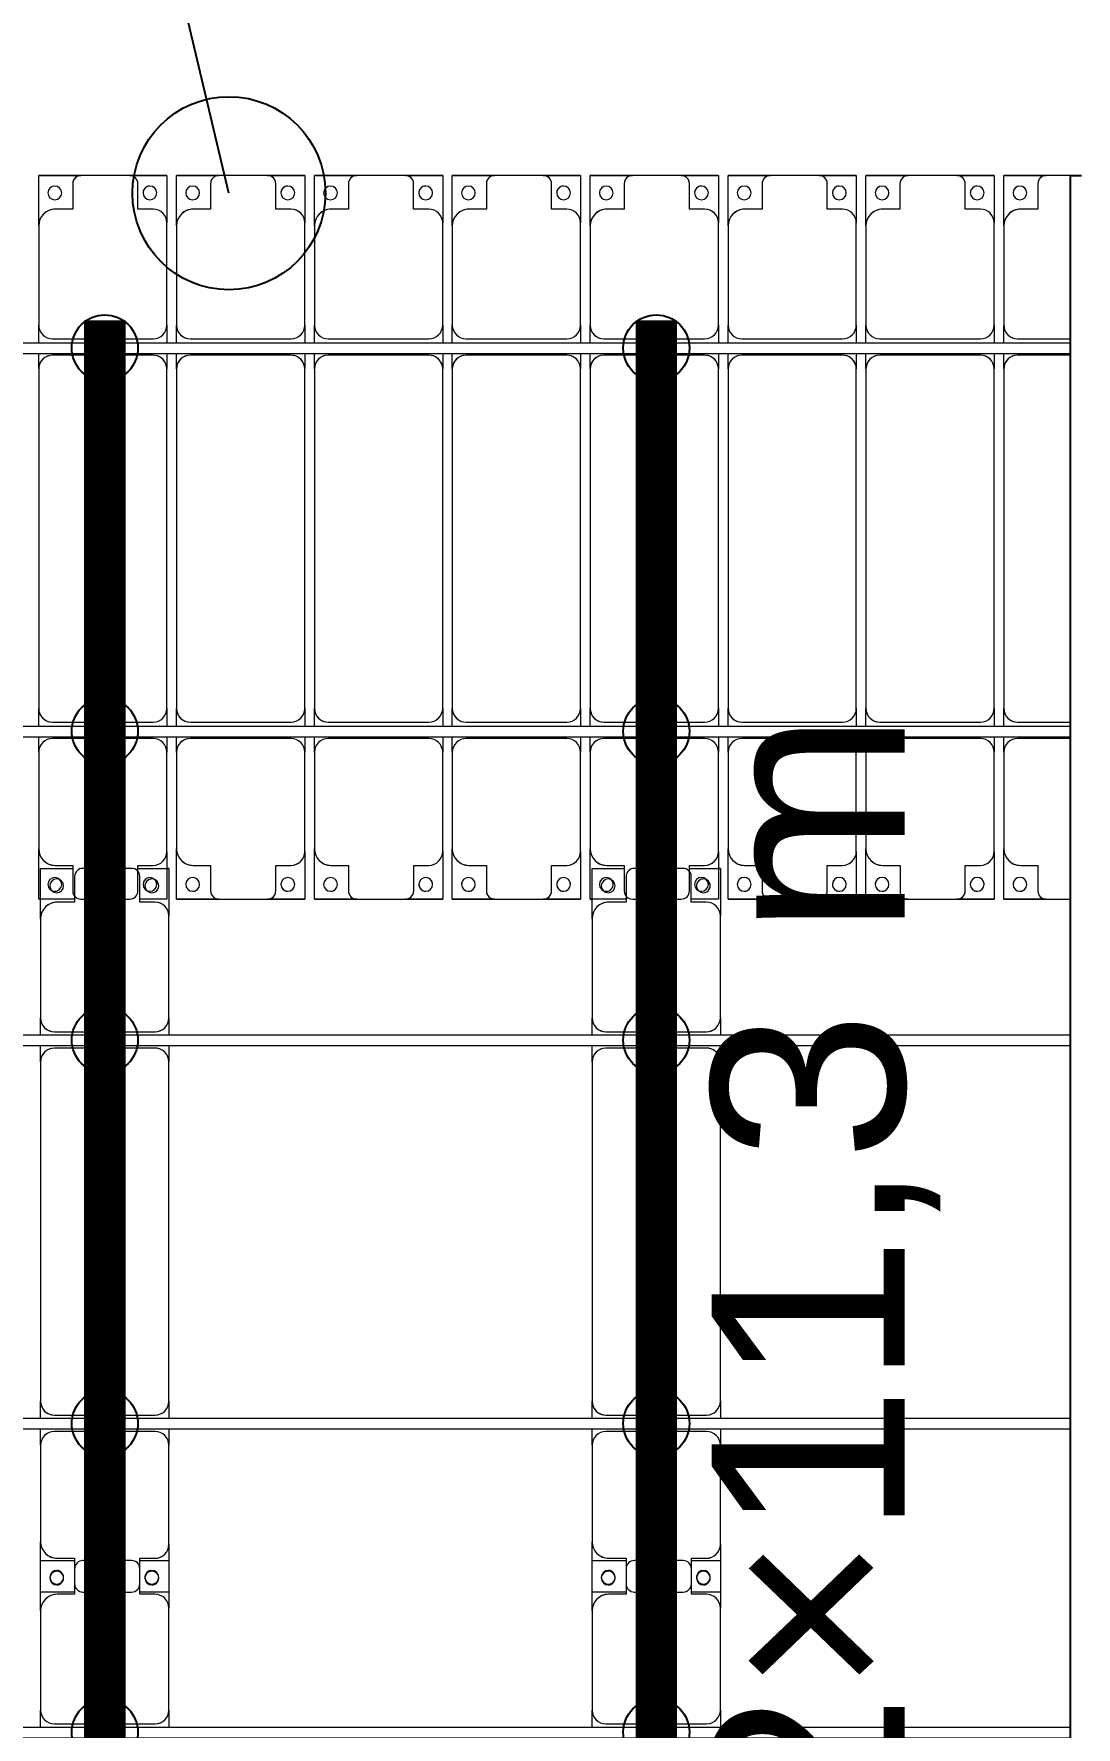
# Model space of a CAD drawing. Header units: millimetres. Extents: x -496478 to -186190, y -204059 to -87354.
# Drawn here: x -486991 to -483212, y -131034 to -124894 of the extents above; entities that cross this region are included whole.
import ezdxf

# ---------------------------------------------------------------- set-up
doc = ezdxf.new("R2010")
doc.units = ezdxf.units.MM
for name, color, linetype, lineweight in [('A-DETL-MBND', 5, 'Continuous', 9), ('A-GENM', 13, 'Continuous', 9), ('S-BEAM', 12, 'Continuous', 9)]:
    doc.layers.add(name, color=color, linetype=linetype, lineweight=lineweight)
for name, color, linetype in [('GC-BICH NEO', 6, 'Continuous'), ('GC-DAY NEO', 5, 'Continuous'), ('GC-GHI CHU', 2, 'Continuous'), ('GC-HOP 40x60 GIA CUONG', 1, 'Continuous')]:
    doc.layers.add(name, color=color, linetype=linetype)
doc.styles.add('GC_VN', font='arial.ttf')

# ---------------------------------------------------------------- blocks, each defined once
blk = doc.blocks.new('Dầm C52 - Dầm C52-24978-BỐ TRÍ KHUNG KẾT CẤU BÈ PIN 01')
at = {"layer": 'S-BEAM', "color": 1}
for p, q in [((93389.1, 20), (99349.1, 20)), ((99349.1, -20), (93389.1, -20))]:
    blk.add_line(p, q, dxfattribs=at)
blk = doc.blocks.new('Dai phao do pin - DẢI PHAO ĐỠ PIN-V117-BỐ TRÍ KHUNG KẾT CẤU BÈ PIN 01')
at = {"layer": 'A-DETL-MBND', "color": 8}
for p, q in [((65968, 241.6), (66029.7, 241.6)), ((65979.7, 191.6), (65979.7, -173.4)), ((66389.7, 241.6), (66029.7, 241.6)), ((66389.7, 241.6), (66572.2, 241.6)), ((66457.8, 241.6), (66640.3, 241.6)), ((66457.8, 118.2), (66457.8, 241.6)), ((66572.2, 241.6), (66572.2, 118.2)), ((66990.3, 241.6), (66640.3, 241.6)), ((66990.3, 241.6), (67048, 241.6)), ((67040.3, -173.4), (67040.3, 191.6)), ((67088, 241.6), (67149.7, 241.6)), ((67099.7, 191.6), (67099.7, -173.4)), ((68380.3, 241.6), (67149.7, 241.6)), ((68380.3, 241.6), (68438, 241.6)), ((68430.3, -173.4), (68430.3, 191.6)), ((68478, 241.6), (68539.7, 241.6)), ((68489.7, 191.6), (68489.7, -173.4)), ((68899.7, 241.6), (68539.7, 241.6)), ((68899.7, 241.6), (69082.2, 241.6)), ((69082.2, 241.6), (69082.2, 125.1)), ((66449.7, 118.2), (66449.7, 181.6)), ((66580.3, 181.6), (66580.3, 118.2)), ((68959.7, 118.2), (68959.7, 181.6)), ((66542.2, 118.2), (66449.7, 118.2)), ((66457.8, 88.2), (66457.8, -88.2)), ((66580.3, 118.2), (66487.8, 118.2)), ((66572.2, -88.2), (66572.2, 88.2)), ((69052.2, 118.2), (68959.7, 118.2)), ((69082.2, -88.2), (69082.2, 88.2)), ((66449.7, -173.4), (66449.7, -118.2)), ((66449.7, -118.2), (66542.2, -118.2)), ((66457.8, -223.4), (66457.8, -118.2)), ((66487.8, -118.2), (66580.3, -118.2)), ((66572.2, -118.2), (66572.2, -223.4)), ((66580.3, -118.2), (66580.3, -173.4)), ((68959.7, -173.4), (68959.7, -118.2)), ((68959.7, -118.2), (69052.2, -118.2)), ((69082.2, -111.4), (69082.2, -223.4)), ((66029.7, -223.4), (65968, -223.4)), ((66029.7, -223.4), (66399.7, -223.4)), ((66572.2, -223.4), (66399.7, -223.4)), ((66630.3, -223.4), (66457.8, -223.4)), ((66630.3, -223.4), (66990.3, -223.4)), ((67048, -223.4), (66990.3, -223.4)), ((67149.7, -223.4), (67088, -223.4)), ((67149.7, -223.4), (68380.3, -223.4)), ((68438, -223.4), (68380.3, -223.4)), ((68539.7, -223.4), (68478, -223.4)), ((68539.7, -223.4), (68909.7, -223.4)), ((69082.2, -223.4), (68909.7, -223.4)), ((69082.2, -223.4), (69082.2, -215.4))]:
    blk.add_line(p, q, dxfattribs=at)
for centre, radius, start, end in [((66029.7, 191.6), 50, 90, 180), ((66029.7, 191.6), 50, 135, 180), ((66389.7, 181.6), 60, 0, 90), ((66389.7, 181.6), 60, 0, 45), ((66508.6, 183.2), 25, 0, 180), ((66511.4, 183.2), 25, 0, 180), ((66640.3, 181.6), 60, 90, 180), ((66640.3, 181.6), 60, 135, 180), ((66990.3, 191.6), 50, 0, 90), ((66990.3, 191.6), 50, 0, 45), ((67149.7, 191.6), 50, 90, 180), ((67149.7, 191.6), 50, 108.16259, 180), ((68380.3, 191.6), 50, 0, 90), ((68380.3, 191.6), 50, 15, 90), ((68539.7, 191.6), 50, 90, 180), ((68539.7, 191.6), 50, 135, 180), ((68899.7, 181.6), 60, 0, 90), ((68899.7, 181.6), 60, 0, 44.61643), ((69018.6, 183.2), 25, 0, 180), ((66508.6, 183.2), 25, 180, 0), ((66511.4, 183.2), 25, 180, 0), ((66511.4, 183.2), 25, 180, 195), ((69018.6, 183.2), 25, 180, 360), ((66487.8, 88.2), 30, 90, 180), ((66542.2, 88.2), 30, 360, 90), ((69052.2, 88.2), 30, 0, 90), ((66487.8, -88.2), 30, 180, 270), ((66542.2, -88.2), 30, 270, 360), ((69052.2, -88.2), 30, 270, 0), ((69052.2, -88.2), 30, 285, 315), ((66029.7, -173.4), 50, 180, 270), ((66029.7, -173.4), 50, 180, 225), ((66399.7, -173.4), 50, 270, 0), ((66399.7, -173.4), 50, 315, 0), ((66508.6, -161.8), 25, 0, 180), ((66508.6, -161.8), 25, 180, 0), ((66511.4, -161.8), 25, 0, 180), ((66511.4, -161.8), 25, 120, 180), ((66511.4, -161.8), 25, 180, 360), ((66511.4, -161.8), 25, 75, 105), ((66508.6, -161.8), 25, 75, 90), ((66508.6, -161.8), 25, 30, 45), ((66508.6, -161.8), 25, 0, 15), ((66630.3, -173.4), 50, 180, 270), ((66630.3, -173.4), 50, 180, 225), ((66990.3, -173.4), 50, 270, 0), ((66990.3, -173.4), 50, 315, 360), ((67149.7, -173.4), 50, 180, 270), ((67149.7, -173.4), 50, 180, 270), ((68380.3, -173.4), 50, 270, 0), ((68380.3, -173.4), 50, 285, 0), ((68539.7, -173.4), 50, 180, 270), ((68539.7, -173.4), 50, 180, 225), ((68909.7, -173.4), 50, 270, 360), ((68909.7, -173.4), 50, 315, 360), ((69018.6, -161.8), 25, 0, 180), ((69018.6, -161.8), 25, 180, 0), ((69018.6, -161.8), 25, 60, 90), ((69018.6, -161.8), 25, 30, 45), ((69018.6, -161.8), 25, 0, 15)]:
    blk.add_arc(centre, radius, start, end, dxfattribs=at)
blk = doc.blocks.new('Dai phao do pin - DẢI PHAO ĐỠ PIN-V118-BỐ TRÍ KHUNG KẾT CẤU BÈ PIN 01')
at = {"layer": 'A-DETL-MBND', "color": 8}
for p, q in [((65968, 241.6), (66029.7, 241.6)), ((65979.7, 191.6), (65979.7, -173.4)), ((66389.7, 241.6), (66029.7, 241.6)), ((66389.7, 241.6), (66572.2, 241.6)), ((66457.8, 241.6), (66640.3, 241.6)), ((66457.8, 118.2), (66457.8, 241.6)), ((66572.2, 241.6), (66572.2, 118.2)), ((66990.3, 241.6), (66640.3, 241.6)), ((66990.3, 241.6), (67048, 241.6)), ((67040.3, -173.4), (67040.3, 191.6)), ((67088, 241.6), (67149.7, 241.6)), ((67099.7, 191.6), (67099.7, -173.4)), ((68380.3, 241.6), (67149.7, 241.6)), ((68380.3, 241.6), (68438, 241.6)), ((68430.3, -173.4), (68430.3, 191.6)), ((68478, 241.6), (68539.7, 241.6)), ((68489.7, 191.6), (68489.7, -173.4)), ((68899.7, 241.6), (68539.7, 241.6)), ((68899.7, 241.6), (69082.2, 241.6)), ((69082.2, 241.6), (69082.2, 125.1)), ((66449.7, 118.2), (66449.7, 181.6)), ((66580.3, 181.6), (66580.3, 118.2)), ((68959.7, 118.2), (68959.7, 181.6)), ((66542.2, 118.2), (66449.7, 118.2)), ((66457.8, 88.2), (66457.8, -88.2)), ((66580.3, 118.2), (66487.8, 118.2)), ((66572.2, -88.2), (66572.2, 88.2)), ((69052.2, 118.2), (68959.7, 118.2)), ((69082.2, -88.2), (69082.2, 88.2)), ((66449.7, -173.4), (66449.7, -118.2)), ((66449.7, -118.2), (66542.2, -118.2)), ((66457.8, -223.4), (66457.8, -118.2)), ((66487.8, -118.2), (66580.3, -118.2)), ((66572.2, -118.2), (66572.2, -223.4)), ((66580.3, -118.2), (66580.3, -173.4)), ((68959.7, -173.4), (68959.7, -118.2)), ((68959.7, -118.2), (69052.2, -118.2)), ((69082.2, -111.4), (69082.2, -223.4)), ((66029.7, -223.4), (65968, -223.4)), ((66029.7, -223.4), (66399.7, -223.4)), ((66572.2, -223.4), (66399.7, -223.4)), ((66630.3, -223.4), (66457.8, -223.4)), ((66630.3, -223.4), (66990.3, -223.4)), ((67048, -223.4), (66990.3, -223.4)), ((67149.7, -223.4), (67088, -223.4)), ((67149.7, -223.4), (68380.3, -223.4)), ((68438, -223.4), (68380.3, -223.4)), ((68539.7, -223.4), (68478, -223.4)), ((68539.7, -223.4), (68909.7, -223.4)), ((69082.2, -223.4), (68909.7, -223.4)), ((69082.2, -223.4), (69082.2, -215.4))]:
    blk.add_line(p, q, dxfattribs=at)
for centre, radius, start, end in [((66029.7, 191.6), 50, 90, 180), ((66029.7, 191.6), 50, 135, 180), ((66389.7, 181.6), 60, 0, 90), ((66389.7, 181.6), 60, 0, 45), ((66508.6, 183.2), 25, 0, 180), ((66511.4, 183.2), 25, 0, 180), ((66640.3, 181.6), 60, 90, 180), ((66640.3, 181.6), 60, 135, 180), ((66990.3, 191.6), 50, 0, 90), ((66990.3, 191.6), 50, 0, 45), ((67149.7, 191.6), 50, 90, 180), ((67149.7, 191.6), 50, 105, 180), ((68380.3, 191.6), 50, 0, 90), ((68380.3, 191.6), 50, 15, 90), ((68539.7, 191.6), 50, 90, 180), ((68539.7, 191.6), 50, 135, 180), ((68899.7, 181.6), 60, 0, 90), ((68899.7, 181.6), 60, 0, 44.57478), ((69018.6, 183.2), 25, 0, 180), ((66508.6, 183.2), 25, 180, 0), ((66511.4, 183.2), 25, 180, 0), ((66511.4, 183.2), 25, 180, 195), ((69018.6, 183.2), 25, 180, 360), ((66487.8, 88.2), 30, 90, 180), ((66542.2, 88.2), 30, 360, 90), ((69052.2, 88.2), 30, 0, 90), ((66487.8, -88.2), 30, 180, 270), ((66542.2, -88.2), 30, 270, 360), ((69052.2, -88.2), 30, 270, 0), ((69052.2, -88.2), 30, 285, 315), ((66029.7, -173.4), 50, 180, 270), ((66029.7, -173.4), 50, 180, 225), ((66399.7, -173.4), 50, 270, 0), ((66399.7, -173.4), 50, 315, 0), ((66508.6, -161.8), 25, 0, 180), ((66508.6, -161.8), 25, 180, 0), ((66511.4, -161.8), 25, 0, 180), ((66511.4, -161.8), 25, 120, 180), ((66511.4, -161.8), 25, 180, 360), ((66511.4, -161.8), 25, 75, 105), ((66508.6, -161.8), 25, 75, 90), ((66508.6, -161.8), 25, 30, 45), ((66508.6, -161.8), 25, 0, 15), ((66630.3, -173.4), 50, 180, 270), ((66630.3, -173.4), 50, 180, 225), ((66990.3, -173.4), 50, 270, 0), ((66990.3, -173.4), 50, 315, 360), ((67149.7, -173.4), 50, 180, 270), ((67149.7, -173.4), 50, 180, 270), ((68380.3, -173.4), 50, 270, 0), ((68380.3, -173.4), 50, 285, 0), ((68539.7, -173.4), 50, 180, 270), ((68539.7, -173.4), 50, 180, 225), ((68909.7, -173.4), 50, 270, 360), ((68909.7, -173.4), 50, 315, 360), ((69018.6, -161.8), 25, 0, 180), ((69018.6, -161.8), 25, 180, 0), ((69018.6, -161.8), 25, 60, 90), ((69018.6, -161.8), 25, 30, 45), ((69018.6, -161.8), 25, 0, 15)]:
    blk.add_arc(centre, radius, start, end, dxfattribs=at)
blk = doc.blocks.new('Dải phao đi lại kèm đỡ invester - DẢI PHAO ĐI LẠI-24499-BỐ TRÍ KHUNG KẾT CẤU BÈ PIN 01')
at = {"layer": 'A-DETL-MBND', "color": 8}
for p, q in [((1758.4, 1312.2), (1911.8, 1312.2)), ((1758.4, 1129.7), (1758.4, 1312.2)), ((1911.8, 1312.2), (1758.4, 1312.2)), ((2088.2, 1312.2), (1911.8, 1312.2)), ((2088.2, 1312.2), (2223.4, 1312.2)), ((2223.4, 1312.2), (2088.2, 1312.2)), ((2223.4, 1312.2), (2223.4, 1139.7)), ((2258.4, 1312.2), (2411.8, 1312.2)), ((2258.4, 1129.7), (2258.4, 1312.2)), ((2411.8, 1312.2), (2258.4, 1312.2)), ((2588.2, 1312.2), (2411.8, 1312.2)), ((2588.2, 1312.2), (2723.4, 1312.2)), ((2723.4, 1312.2), (2588.2, 1312.2)), ((2723.4, 1312.2), (2723.4, 1139.7)), ((2758.4, 1312.2), (2911.8, 1312.2)), ((2758.4, 1129.7), (2758.4, 1312.2)), ((2911.8, 1312.2), (2758.4, 1312.2)), ((3088.2, 1312.2), (2911.8, 1312.2)), ((3088.2, 1312.2), (3223.4, 1312.2)), ((3223.4, 1312.2), (3088.2, 1312.2)), ((3223.4, 1312.2), (3223.4, 1139.7)), ((3258.4, 1312.2), (3411.8, 1312.2)), ((3258.4, 1129.7), (3258.4, 1312.2)), ((3411.8, 1312.2), (3258.4, 1312.2)), ((3588.2, 1312.2), (3411.8, 1312.2)), ((3588.2, 1312.2), (3723.4, 1312.2)), ((3723.4, 1312.2), (3588.2, 1312.2)), ((3723.4, 1312.2), (3723.4, 1139.7)), ((3758.4, 1312.2), (3911.8, 1312.2)), ((3758.4, 1129.7), (3758.4, 1312.2)), ((3911.8, 1312.2), (3758.4, 1312.2)), ((4088.2, 1312.2), (3911.8, 1312.2)), ((4088.2, 1312.2), (4223.4, 1312.2)), ((4223.4, 1312.2), (4088.2, 1312.2)), ((4223.4, 1312.2), (4223.4, 1139.7)), ((4258.4, 1312.2), (4411.8, 1312.2)), ((4258.4, 1129.7), (4258.4, 1312.2)), ((4411.8, 1312.2), (4258.4, 1312.2)), ((4588.2, 1312.2), (4411.8, 1312.2)), ((4588.2, 1312.2), (4723.4, 1312.2)), ((4723.4, 1312.2), (4588.2, 1312.2)), ((4723.4, 1312.2), (4723.4, 1139.7)), ((4758.4, 1312.2), (4911.8, 1312.2)), ((4758.4, 1129.7), (4758.4, 1312.2)), ((4911.8, 1312.2), (4758.4, 1312.2)), ((5088.2, 1312.2), (4911.8, 1312.2)), ((5088.2, 1312.2), (5223.4, 1312.2)), ((5223.4, 1312.2), (5088.2, 1312.2)), ((5223.4, 1312.2), (5223.4, 1139.7)), ((5258.4, 1312.2), (5411.8, 1312.2)), ((5258.4, 1129.7), (5258.4, 1312.2)), ((5411.8, 1312.2), (5258.4, 1312.2)), ((5500, 1312.2), (5411.8, 1312.2)), ((1881.8, 1282.2), (1881.8, 1189.7)), ((2118.2, 1189.7), (2118.2, 1282.2)), ((2381.8, 1282.2), (2381.8, 1189.7)), ((2618.2, 1189.7), (2618.2, 1282.2)), ((2881.8, 1282.2), (2881.8, 1189.7)), ((3118.2, 1189.7), (3118.2, 1282.2)), ((3381.8, 1282.2), (3381.8, 1189.7)), ((3618.2, 1189.7), (3618.2, 1282.2)), ((3881.8, 1282.2), (3881.8, 1189.7)), ((4118.2, 1189.7), (4118.2, 1282.2)), ((4381.8, 1282.2), (4381.8, 1189.7)), ((4618.2, 1189.7), (4618.2, 1282.2)), ((4881.8, 1282.2), (4881.8, 1189.7)), ((5118.2, 1189.7), (5118.2, 1282.2)), ((5381.8, 1282.2), (5381.8, 1189.7)), ((1881.8, 1189.7), (1818.4, 1189.7)), ((2173.4, 1189.7), (2118.2, 1189.7)), ((2381.8, 1189.7), (2318.4, 1189.7)), ((2673.4, 1189.7), (2618.2, 1189.7)), ((2881.8, 1189.7), (2818.4, 1189.7)), ((3173.4, 1189.7), (3118.2, 1189.7)), ((3381.8, 1189.7), (3318.4, 1189.7)), ((3673.4, 1189.7), (3618.2, 1189.7)), ((3881.8, 1189.7), (3818.4, 1189.7)), ((4173.4, 1189.7), (4118.2, 1189.7)), ((4381.8, 1189.7), (4318.4, 1189.7)), ((4673.4, 1189.7), (4618.2, 1189.7)), ((4881.8, 1189.7), (4818.4, 1189.7)), ((5173.4, 1189.7), (5118.2, 1189.7)), ((5381.8, 1189.7), (5318.4, 1189.7)), ((1758.4, 1129.7), (1758.4, 769.7)), ((2223.4, 769.7), (2223.4, 1139.7)), ((2258.4, 1129.7), (2258.4, 769.7)), ((2723.4, 769.7), (2723.4, 1139.7)), ((2758.4, 1129.7), (2758.4, 769.7)), ((3223.4, 769.7), (3223.4, 1139.7)), ((3258.4, 1129.7), (3258.4, 769.7)), ((3723.4, 769.7), (3723.4, 1139.7)), ((3758.4, 1129.7), (3758.4, 769.7)), ((4223.4, 769.7), (4223.4, 1139.7)), ((4258.4, 1129.7), (4258.4, 769.7)), ((4723.4, 769.7), (4723.4, 1139.7)), ((4758.4, 1129.7), (4758.4, 769.7)), ((5223.4, 769.7), (5223.4, 1139.7)), ((5258.4, 1129.7), (5258.4, 769.7)), ((1758.4, 705.3), (1758.4, 769.7)), ((2223.4, 769.7), (2223.4, 705.3)), ((2258.4, 705.3), (2258.4, 769.7)), ((2723.4, 769.7), (2723.4, 705.3)), ((2758.4, 705.3), (2758.4, 769.7)), ((3223.4, 769.7), (3223.4, 705.3)), ((3258.4, 705.3), (3258.4, 769.7)), ((3723.4, 769.7), (3723.4, 705.3)), ((3758.4, 705.3), (3758.4, 769.7)), ((4223.4, 769.7), (4223.4, 705.3)), ((4258.4, 705.3), (4258.4, 769.7)), ((4723.4, 769.7), (4723.4, 705.3)), ((4758.4, 705.3), (4758.4, 769.7)), ((5223.4, 769.7), (5223.4, 705.3)), ((5258.4, 705.3), (5258.4, 769.7)), ((1808.4, 719.7), (2173.4, 719.7)), ((2308.4, 719.7), (2673.4, 719.7)), ((2808.4, 719.7), (3173.4, 719.7)), ((3308.4, 719.7), (3673.4, 719.7)), ((3808.4, 719.7), (4173.4, 719.7)), ((4308.4, 719.7), (4673.4, 719.7)), ((4808.4, 719.7), (5173.4, 719.7)), ((5308.4, 719.7), (5500, 719.7)), ((1758.4, 610.3), (1758.4, 665.3)), ((2173.4, 660.3), (1808.4, 660.3)), ((2223.4, 665.3), (2223.4, 610.3)), ((2258.4, 610.3), (2258.4, 665.3)), ((2673.4, 660.3), (2308.4, 660.3)), ((2723.4, 665.3), (2723.4, 610.3)), ((2758.4, 610.3), (2758.4, 665.3)), ((3173.4, 660.3), (2808.4, 660.3)), ((3223.4, 665.3), (3223.4, 610.3)), ((3258.4, 610.3), (3258.4, 665.3)), ((3673.4, 660.3), (3308.4, 660.3)), ((3723.4, 665.3), (3723.4, 610.3)), ((3758.4, 610.3), (3758.4, 665.3)), ((4173.4, 660.3), (3808.4, 660.3)), ((4223.4, 665.3), (4223.4, 610.3)), ((4258.4, 610.3), (4258.4, 665.3)), ((4673.4, 660.3), (4308.4, 660.3)), ((4723.4, 665.3), (4723.4, 610.3)), ((4758.4, 610.3), (4758.4, 665.3)), ((5173.4, 660.3), (4808.4, 660.3)), ((5223.4, 665.3), (5223.4, 610.3)), ((5258.4, 610.3), (5258.4, 665.3)), ((5500, 660.3), (5308.4, 660.3)), ((1758.4, 610.3), (1758.4, -620.3)), ((2223.4, -620.3), (2223.4, 610.3)), ((2258.4, 610.3), (2258.4, -620.3)), ((2723.4, -620.3), (2723.4, 610.3)), ((2758.4, 610.3), (2758.4, -620.3)), ((3223.4, -620.3), (3223.4, 610.3)), ((3258.4, 610.3), (3258.4, -620.3)), ((3723.4, -620.3), (3723.4, 610.3)), ((3758.4, 610.3), (3758.4, -620.3)), ((4223.4, -620.3), (4223.4, 610.3)), ((4258.4, 610.3), (4258.4, -620.3)), ((4723.4, -620.3), (4723.4, 610.3)), ((4758.4, 610.3), (4758.4, -620.3)), ((5223.4, -620.3), (5223.4, 610.3)), ((5258.4, 610.3), (5258.4, -620.3)), ((1758.4, -684.7), (1758.4, -620.3)), ((1808.4, -670.3), (2173.4, -670.3)), ((2223.4, -620.3), (2223.4, -684.7)), ((2258.4, -684.7), (2258.4, -620.3)), ((2308.4, -670.3), (2673.4, -670.3)), ((2723.4, -620.3), (2723.4, -684.7)), ((2758.4, -684.7), (2758.4, -620.3)), ((2808.4, -670.3), (3173.4, -670.3)), ((3223.4, -620.3), (3223.4, -684.7)), ((3258.4, -684.7), (3258.4, -620.3)), ((3308.4, -670.3), (3673.4, -670.3)), ((3723.4, -620.3), (3723.4, -684.7)), ((3758.4, -684.7), (3758.4, -620.3)), ((3808.4, -670.3), (4173.4, -670.3)), ((4223.4, -620.3), (4223.4, -684.7)), ((4258.4, -684.7), (4258.4, -620.3)), ((4308.4, -670.3), (4673.4, -670.3)), ((4723.4, -620.3), (4723.4, -684.7)), ((4758.4, -684.7), (4758.4, -620.3)), ((4808.4, -670.3), (5173.4, -670.3)), ((5223.4, -620.3), (5223.4, -684.7)), ((5258.4, -684.7), (5258.4, -620.3)), ((5308.4, -670.3), (5500, -670.3)), ((1758.4, -779.7), (1758.4, -724.7)), ((2173.4, -729.7), (1808.4, -729.7)), ((2223.4, -724.7), (2223.4, -779.7)), ((2258.4, -779.7), (2258.4, -724.7)), ((2673.4, -729.7), (2308.4, -729.7)), ((2723.4, -724.7), (2723.4, -779.7)), ((2758.4, -779.7), (2758.4, -724.7)), ((3173.4, -729.7), (2808.4, -729.7)), ((3223.4, -724.7), (3223.4, -779.7)), ((3258.4, -779.7), (3258.4, -724.7)), ((3673.4, -729.7), (3308.4, -729.7)), ((3723.4, -724.7), (3723.4, -779.7)), ((3758.4, -779.7), (3758.4, -724.7)), ((4173.4, -729.7), (3808.4, -729.7)), ((4223.4, -724.7), (4223.4, -779.7)), ((4258.4, -779.7), (4258.4, -724.7)), ((4673.4, -729.7), (4308.4, -729.7)), ((4723.4, -724.7), (4723.4, -779.7)), ((4758.4, -779.7), (4758.4, -724.7)), ((5173.4, -729.7), (4808.4, -729.7)), ((5223.4, -724.7), (5223.4, -779.7)), ((5258.4, -779.7), (5258.4, -724.7)), ((5500, -729.7), (5308.4, -729.7)), ((1758.4, -779.7), (1758.4, -1129.7)), ((2223.4, -1139.7), (2223.4, -779.7)), ((2258.4, -779.7), (2258.4, -1129.7)), ((2723.4, -1139.7), (2723.4, -779.7)), ((2758.4, -779.7), (2758.4, -1129.7)), ((3223.4, -1139.7), (3223.4, -779.7)), ((3258.4, -779.7), (3258.4, -1129.7)), ((3723.4, -1139.7), (3723.4, -779.7)), ((3758.4, -779.7), (3758.4, -1129.7)), ((4223.4, -1139.7), (4223.4, -779.7)), ((4258.4, -779.7), (4258.4, -1129.7)), ((4723.4, -1139.7), (4723.4, -779.7)), ((4758.4, -779.7), (4758.4, -1129.7)), ((5223.4, -1139.7), (5223.4, -779.7)), ((5258.4, -779.7), (5258.4, -1129.7)), ((1758.4, -1312.2), (1758.4, -1129.7)), ((2223.4, -1139.7), (2223.4, -1312.2)), ((2258.4, -1312.2), (2258.4, -1129.7)), ((2723.4, -1139.7), (2723.4, -1312.2)), ((2758.4, -1312.2), (2758.4, -1129.7)), ((3223.4, -1139.7), (3223.4, -1312.2)), ((3258.4, -1312.2), (3258.4, -1129.7)), ((3723.4, -1139.7), (3723.4, -1312.2)), ((3758.4, -1312.2), (3758.4, -1129.7)), ((4223.4, -1139.7), (4223.4, -1312.2)), ((4258.4, -1312.2), (4258.4, -1129.7)), ((4723.4, -1139.7), (4723.4, -1312.2)), ((4758.4, -1312.2), (4758.4, -1129.7)), ((5223.4, -1139.7), (5223.4, -1312.2)), ((5258.4, -1312.2), (5258.4, -1129.7)), ((1818.4, -1189.7), (1881.8, -1189.7)), ((1881.8, -1189.7), (1881.8, -1282.2)), ((2118.2, -1282.2), (2118.2, -1189.7)), ((2118.2, -1189.7), (2173.4, -1189.7)), ((2318.4, -1189.7), (2381.8, -1189.7)), ((2381.8, -1189.7), (2381.8, -1282.2)), ((2618.2, -1282.2), (2618.2, -1189.7)), ((2618.2, -1189.7), (2673.4, -1189.7)), ((2818.4, -1189.7), (2881.8, -1189.7)), ((2881.8, -1189.7), (2881.8, -1282.2)), ((3118.2, -1282.2), (3118.2, -1189.7)), ((3118.2, -1189.7), (3173.4, -1189.7)), ((3318.4, -1189.7), (3381.8, -1189.7)), ((3381.8, -1189.7), (3381.8, -1282.2)), ((3618.2, -1282.2), (3618.2, -1189.7)), ((3618.2, -1189.7), (3673.4, -1189.7)), ((3818.4, -1189.7), (3881.8, -1189.7)), ((3881.8, -1189.7), (3881.8, -1282.2)), ((4118.2, -1282.2), (4118.2, -1189.7)), ((4118.2, -1189.7), (4173.4, -1189.7)), ((4318.4, -1189.7), (4381.8, -1189.7)), ((4381.8, -1189.7), (4381.8, -1282.2)), ((4618.2, -1282.2), (4618.2, -1189.7)), ((4618.2, -1189.7), (4673.4, -1189.7)), ((4818.4, -1189.7), (4881.8, -1189.7)), ((4881.8, -1189.7), (4881.8, -1282.2)), ((5118.2, -1282.2), (5118.2, -1189.7)), ((5118.2, -1189.7), (5173.4, -1189.7)), ((5318.4, -1189.7), (5381.8, -1189.7)), ((5381.8, -1189.7), (5381.8, -1282.2)), ((1888.6, -1312.2), (1758.4, -1312.2)), ((1911.8, -1312.2), (2088.2, -1312.2)), ((2223.4, -1312.2), (2125.1, -1312.2)), ((2411.8, -1312.2), (2258.4, -1312.2)), ((2258.4, -1312.2), (2411.8, -1312.2)), ((2411.8, -1312.2), (2588.2, -1312.2)), ((2723.4, -1312.2), (2588.2, -1312.2)), ((2588.2, -1312.2), (2723.4, -1312.2)), ((2911.8, -1312.2), (2758.4, -1312.2)), ((2758.4, -1312.2), (2911.8, -1312.2)), ((2911.8, -1312.2), (3088.2, -1312.2)), ((3223.4, -1312.2), (3088.2, -1312.2)), ((3088.2, -1312.2), (3223.4, -1312.2)), ((3411.8, -1312.2), (3258.4, -1312.2)), ((3258.4, -1312.2), (3411.8, -1312.2)), ((3411.8, -1312.2), (3588.2, -1312.2)), ((3723.4, -1312.2), (3588.2, -1312.2)), ((3588.2, -1312.2), (3723.4, -1312.2)), ((3888.6, -1312.2), (3758.4, -1312.2)), ((3758.4, -1312.2), (3766.6, -1312.2)), ((3911.8, -1312.2), (4088.2, -1312.2)), ((4223.4, -1312.2), (4125.1, -1312.2)), ((4411.8, -1312.2), (4258.4, -1312.2)), ((4258.4, -1312.2), (4411.8, -1312.2)), ((4411.8, -1312.2), (4588.2, -1312.2)), ((4723.4, -1312.2), (4588.2, -1312.2)), ((4588.2, -1312.2), (4723.4, -1312.2)), ((4911.8, -1312.2), (4758.4, -1312.2)), ((4758.4, -1312.2), (4911.8, -1312.2)), ((4911.8, -1312.2), (5088.2, -1312.2)), ((5223.4, -1312.2), (5088.2, -1312.2)), ((5088.2, -1312.2), (5223.4, -1312.2)), ((5411.8, -1312.2), (5258.4, -1312.2)), ((5258.4, -1312.2), (5411.8, -1312.2)), ((5411.8, -1312.2), (5500, -1312.2))]:
    blk.add_line(p, q, dxfattribs=at)
for centre, radius, start, end in [((1911.8, 1282.2), 30, 90, 180), ((1911.8, 1282.2), 30, 90, 165), ((1911.8, 1282.2), 30, 90, 105), ((1911.8, 1282.2), 30, 90, 105), ((2088.2, 1282.2), 30, 360, 90), ((2088.2, 1282.2), 30, 75, 90), ((2088.2, 1282.2), 30, 15, 90), ((2088.2, 1282.2), 30, 75, 90), ((2411.8, 1282.2), 30, 90, 180), ((2411.8, 1282.2), 30, 90, 165), ((2411.8, 1282.2), 30, 90, 105), ((2411.8, 1282.2), 30, 90, 105), ((2588.2, 1282.2), 30, 360, 90), ((2588.2, 1282.2), 30, 75, 90), ((2588.2, 1282.2), 30, 15, 90), ((2588.2, 1282.2), 30, 75, 90), ((2911.8, 1282.2), 30, 90, 180), ((2911.8, 1282.2), 30, 90, 165), ((2911.8, 1282.2), 30, 90, 105), ((2911.8, 1282.2), 30, 90, 105), ((3088.2, 1282.2), 30, 360, 90), ((3088.2, 1282.2), 30, 75, 90), ((3088.2, 1282.2), 30, 15, 90), ((3088.2, 1282.2), 30, 75, 90), ((3411.8, 1282.2), 30, 90, 180), ((3411.8, 1282.2), 30, 90, 165), ((3411.8, 1282.2), 30, 90, 105), ((3411.8, 1282.2), 30, 90, 105), ((3588.2, 1282.2), 30, 360, 90), ((3588.2, 1282.2), 30, 75, 90), ((3588.2, 1282.2), 30, 15, 90), ((3588.2, 1282.2), 30, 75, 90), ((3911.8, 1282.2), 30, 90, 180), ((3911.8, 1282.2), 30, 90, 165), ((3911.8, 1282.2), 30, 90, 105), ((3911.8, 1282.2), 30, 90, 105), ((4088.2, 1282.2), 30, 360, 90), ((4088.2, 1282.2), 30, 75, 90), ((4088.2, 1282.2), 30, 15, 90), ((4088.2, 1282.2), 30, 75, 90), ((4411.8, 1282.2), 30, 90, 180), ((4411.8, 1282.2), 30, 90, 165), ((4411.8, 1282.2), 30, 90, 105), ((4411.8, 1282.2), 30, 90, 105), ((4588.2, 1282.2), 30, 360, 90), ((4588.2, 1282.2), 30, 75, 90), ((4588.2, 1282.2), 30, 15, 90), ((4588.2, 1282.2), 30, 75, 90), ((4911.8, 1282.2), 30, 90, 180), ((4911.8, 1282.2), 30, 90, 165), ((4911.8, 1282.2), 30, 90, 105), ((4911.8, 1282.2), 30, 90, 105), ((5088.2, 1282.2), 30, 360, 90), ((5088.2, 1282.2), 30, 75, 90), ((5088.2, 1282.2), 30, 15, 90), ((5088.2, 1282.2), 30, 75, 90), ((5411.8, 1282.2), 30, 90, 180), ((5411.8, 1282.2), 30, 90, 165), ((5411.8, 1282.2), 30, 90, 105), ((5411.8, 1282.2), 30, 90, 105), ((1816.8, 1248.6), 25, 90, 270), ((1816.8, 1248.6), 25, 270, 90), ((2161.8, 1248.6), 25, 90, 270), ((2161.8, 1248.6), 25, 150, 180), ((2161.8, 1248.6), 25, 120, 135), ((2161.8, 1248.6), 25, 90, 105), ((2161.8, 1248.6), 25, 270, 90), ((2316.8, 1248.6), 25, 90, 270), ((2316.8, 1248.6), 25, 270, 90), ((2661.8, 1248.6), 25, 90, 270), ((2661.8, 1248.6), 25, 150, 180), ((2661.8, 1248.6), 25, 120, 135), ((2661.8, 1248.6), 25, 90, 105), ((2661.8, 1248.6), 25, 270, 90), ((2816.8, 1248.6), 25, 90, 270), ((2816.8, 1248.6), 25, 270, 90), ((3161.8, 1248.6), 25, 90, 270), ((3161.8, 1248.6), 25, 150, 180), ((3161.8, 1248.6), 25, 120, 135), ((3161.8, 1248.6), 25, 90, 105), ((3161.8, 1248.6), 25, 270, 90), ((3316.8, 1248.6), 25, 90, 270), ((3316.8, 1248.6), 25, 270, 90), ((3661.8, 1248.6), 25, 90, 270), ((3661.8, 1248.6), 25, 150, 180), ((3661.8, 1248.6), 25, 120, 135), ((3661.8, 1248.6), 25, 90, 105), ((3661.8, 1248.6), 25, 270, 90), ((3816.8, 1248.6), 25, 90, 270), ((3816.8, 1248.6), 25, 270, 90), ((4161.8, 1248.6), 25, 90, 270), ((4161.8, 1248.6), 25, 150, 180), ((4161.8, 1248.6), 25, 120, 135), ((4161.8, 1248.6), 25, 90, 105), ((4161.8, 1248.6), 25, 270, 90), ((4316.8, 1248.6), 25, 90, 270), ((4316.8, 1248.6), 25, 270, 90), ((4661.8, 1248.6), 25, 90, 270), ((4661.8, 1248.6), 25, 150, 180), ((4661.8, 1248.6), 25, 120, 135), ((4661.8, 1248.6), 25, 90, 105), ((4661.8, 1248.6), 25, 270, 90), ((4816.8, 1248.6), 25, 90, 270), ((4816.8, 1248.6), 25, 270, 90), ((5161.8, 1248.6), 25, 90, 270), ((5161.8, 1248.6), 25, 150, 180), ((5161.8, 1248.6), 25, 120, 135), ((5161.8, 1248.6), 25, 90, 105), ((5161.8, 1248.6), 25, 270, 90), ((5316.8, 1248.6), 25, 90, 270), ((5316.8, 1248.6), 25, 270, 90), ((1818.4, 1129.7), 60, 90, 180), ((1818.4, 1129.7), 60, 90, 135), ((2173.4, 1139.7), 50, 0, 90), ((2173.4, 1139.7), 50, 45, 90), ((2318.4, 1129.7), 60, 90, 180), ((2318.4, 1129.7), 60, 90, 135), ((2673.4, 1139.7), 50, 0, 90), ((2673.4, 1139.7), 50, 45, 90), ((2818.4, 1129.7), 60, 90, 180), ((2818.4, 1129.7), 60, 90, 135), ((3173.4, 1139.7), 50, 360, 90), ((3173.4, 1139.7), 50, 45, 90), ((3318.4, 1129.7), 60, 90, 180), ((3318.4, 1129.7), 60, 90, 135), ((3673.4, 1139.7), 50, 0, 90), ((3673.4, 1139.7), 50, 45, 90), ((3818.4, 1129.7), 60, 90, 180), ((3818.4, 1129.7), 60, 90, 135), ((4173.4, 1139.7), 50, 0, 90), ((4173.4, 1139.7), 50, 45, 90), ((4318.4, 1129.7), 60, 90, 180), ((4318.4, 1129.7), 60, 90, 135), ((4673.4, 1139.7), 50, 0, 90), ((4673.4, 1139.7), 50, 45, 90), ((4818.4, 1129.7), 60, 90, 180), ((4818.4, 1129.7), 60, 90, 135), ((5173.4, 1139.7), 50, 360, 90), ((5173.4, 1139.7), 50, 45, 90), ((5318.4, 1129.7), 60, 90, 180), ((5318.4, 1129.7), 60, 90, 135), ((1808.4, 769.7), 50, 180, 270), ((2173.4, 769.7), 50, 270, 0), ((2308.4, 769.7), 50, 180, 270), ((2673.4, 769.7), 50, 270, 0), ((2808.4, 769.7), 50, 180, 270), ((3173.4, 769.7), 50, 270, 0), ((3308.4, 769.7), 50, 180, 270), ((3673.4, 769.7), 50, 270, 360), ((3808.4, 769.7), 50, 180, 270), ((4173.4, 769.7), 50, 270, 0), ((4308.4, 769.7), 50, 180, 270), ((4673.4, 769.7), 50, 270, 0), ((4808.4, 769.7), 50, 180, 270), ((5173.4, 769.7), 50, 270, 0), ((5308.4, 769.7), 50, 180, 270), ((1808.4, 769.7), 50, 225, 270), ((2173.4, 769.7), 50, 270, 315), ((2308.4, 769.7), 50, 225, 270), ((2673.4, 769.7), 50, 270, 315), ((2808.4, 769.7), 50, 225, 270), ((3173.4, 769.7), 50, 270, 315), ((3308.4, 769.7), 50, 225, 270), ((3673.4, 769.7), 50, 270, 315), ((3808.4, 769.7), 50, 225, 270), ((4173.4, 769.7), 50, 270, 315), ((4308.4, 769.7), 50, 225, 270), ((4673.4, 769.7), 50, 270, 315), ((4808.4, 769.7), 50, 225, 270), ((5173.4, 769.7), 50, 270, 315), ((5308.4, 769.7), 50, 225, 270), ((1808.4, 610.3), 50, 90, 180), ((1808.4, 610.3), 50, 105, 180), ((2173.4, 610.3), 50, 360, 90), ((2173.4, 610.3), 50, 15, 90), ((2308.4, 610.3), 50, 90, 180), ((2308.4, 610.3), 50, 105, 180), ((2673.4, 610.3), 50, 360, 90), ((2673.4, 610.3), 50, 15, 90), ((2808.4, 610.3), 50, 90, 180), ((2808.4, 610.3), 50, 105, 180), ((3173.4, 610.3), 50, 360, 90), ((3173.4, 610.3), 50, 15, 90), ((3308.4, 610.3), 50, 90, 180), ((3308.4, 610.3), 50, 105, 180), ((3673.4, 610.3), 50, 360, 90), ((3673.4, 610.3), 50, 15, 90), ((3808.4, 610.3), 50, 90, 180), ((3808.4, 610.3), 50, 144.39456, 180), ((3808.4, 610.3), 50, 105, 135), ((4173.4, 610.3), 50, 360, 90), ((4173.4, 610.3), 50, 15, 90), ((4308.4, 610.3), 50, 90, 180), ((4308.4, 610.3), 50, 105, 180), ((4673.4, 610.3), 50, 360, 90), ((4673.4, 610.3), 50, 15, 90), ((4808.4, 610.3), 50, 90, 180), ((4808.4, 610.3), 50, 105, 180), ((5173.4, 610.3), 50, 360, 90), ((5173.4, 610.3), 50, 15, 90), ((5308.4, 610.3), 50, 90, 180), ((5308.4, 610.3), 50, 105, 180), ((1808.4, -620.3), 50, 180, 270), ((1808.4, -620.3), 50, 195, 270), ((2173.4, -620.3), 50, 270, 0), ((2173.4, -620.3), 50, 270, 0), ((2308.4, -620.3), 50, 180, 270), ((2308.4, -620.3), 50, 195, 270), ((2673.4, -620.3), 50, 270, 0), ((2673.4, -620.3), 50, 270, 0), ((2808.4, -620.3), 50, 180, 270), ((2808.4, -620.3), 50, 195, 270), ((3173.4, -620.3), 50, 270, 0), ((3173.4, -620.3), 50, 270, 0), ((3308.4, -620.3), 50, 180, 270), ((3308.4, -620.3), 50, 195, 270), ((3673.4, -620.3), 50, 270, 0), ((3673.4, -620.3), 50, 270, 0), ((3808.4, -620.3), 50, 180, 270), ((3808.4, -620.3), 50, 195, 270), ((4173.4, -620.3), 50, 270, 0), ((4173.4, -620.3), 50, 270, 0), ((4308.4, -620.3), 50, 180, 270), ((4308.4, -620.3), 50, 195, 270), ((4673.4, -620.3), 50, 270, 0), ((4673.4, -620.3), 50, 270, 0), ((4808.4, -620.3), 50, 180, 270), ((4808.4, -620.3), 50, 195, 270), ((5173.4, -620.3), 50, 270, 0), ((5173.4, -620.3), 50, 270, 0), ((5308.4, -620.3), 50, 180, 270), ((5308.4, -620.3), 50, 195, 270), ((1808.4, -779.7), 50, 90, 180), ((1808.4, -779.7), 50, 90, 135), ((2173.4, -779.7), 50, 360, 90), ((2173.4, -779.7), 50, 45, 90), ((2308.4, -779.7), 50, 90, 180), ((2308.4, -779.7), 50, 90, 135), ((2673.4, -779.7), 50, 360, 90), ((2673.4, -779.7), 50, 45, 90), ((2808.4, -779.7), 50, 90, 180), ((2808.4, -779.7), 50, 90, 135), ((3173.4, -779.7), 50, 360, 90), ((3173.4, -779.7), 50, 45, 90), ((3308.4, -779.7), 50, 90, 180), ((3308.4, -779.7), 50, 90, 135), ((3673.4, -779.7), 50, 360, 90), ((3673.4, -779.7), 50, 45, 90), ((3808.4, -779.7), 50, 90, 180), ((3808.4, -779.7), 50, 90, 135), ((4173.4, -779.7), 50, 360, 90), ((4173.4, -779.7), 50, 45, 90), ((4308.4, -779.7), 50, 90, 180), ((4308.4, -779.7), 50, 90, 135), ((4673.4, -779.7), 50, 360, 90), ((4673.4, -779.7), 50, 45, 90), ((4808.4, -779.7), 50, 90, 180), ((4808.4, -779.7), 50, 90, 135), ((5173.4, -779.7), 50, 360, 90), ((5173.4, -779.7), 50, 45, 90), ((5308.4, -779.7), 50, 90, 180), ((5308.4, -779.7), 50, 90, 135), ((1818.4, -1129.7), 60, 180, 270), ((2173.4, -1139.7), 50, 270, 360), ((2318.4, -1129.7), 60, 180, 270), ((2673.4, -1139.7), 50, 270, 360), ((2818.4, -1129.7), 60, 180, 270), ((3173.4, -1139.7), 50, 270, 360), ((3318.4, -1129.7), 60, 180, 270), ((3673.4, -1139.7), 50, 270, 360), ((3818.4, -1129.7), 60, 180, 270), ((4173.4, -1139.7), 50, 270, 360), ((4318.4, -1129.7), 60, 180, 270), ((4673.4, -1139.7), 50, 270, 360), ((4818.4, -1129.7), 60, 180, 270), ((5173.4, -1139.7), 50, 270, 360), ((5318.4, -1129.7), 60, 180, 270), ((1818.4, -1129.7), 60, 225, 270), ((2173.4, -1139.7), 50, 270, 315), ((2318.4, -1129.7), 60, 225, 270), ((2673.4, -1139.7), 50, 270, 315), ((2818.4, -1129.7), 60, 225, 270), ((3173.4, -1139.7), 50, 270, 315), ((3318.4, -1129.7), 60, 225, 270), ((3673.4, -1139.7), 50, 270, 315), ((3818.4, -1129.7), 60, 225, 270), ((4173.4, -1139.7), 50, 270, 315), ((4318.4, -1129.7), 60, 225, 270), ((4673.4, -1139.7), 50, 270, 315), ((4818.4, -1129.7), 60, 225, 270), ((5173.4, -1139.7), 50, 270, 315), ((5318.4, -1129.7), 60, 225, 270), ((1816.8, -1258.6), 25, 90, 270), ((1816.8, -1258.6), 25, 270, 90), ((1816.8, -1258.6), 25, 270, 285), ((1911.8, -1282.2), 30, 180, 270), ((2088.2, -1282.2), 30, 270, 360), ((2161.8, -1258.6), 25, 90, 270), ((2161.8, -1258.6), 25, 240, 270), ((2161.8, -1258.6), 25, 270, 90), ((2161.8, -1258.6), 25, 0, 15), ((2316.8, -1258.6), 25, 90, 270), ((2316.8, -1258.6), 25, 165, 180), ((2316.8, -1258.6), 25, 270, 90), ((2316.8, -1258.6), 25, 270, 285), ((2411.8, -1282.2), 30, 180, 270), ((2588.2, -1282.2), 30, 270, 0), ((2661.8, -1258.6), 25, 90, 270), ((2661.8, -1258.6), 25, 165, 270), ((2661.8, -1258.6), 25, 270, 90), ((2661.8, -1258.6), 25, 360, 15), ((2816.8, -1258.6), 25, 90, 270), ((2816.8, -1258.6), 25, 165, 180), ((2816.8, -1258.6), 25, 270, 90), ((2816.8, -1258.6), 25, 270, 285), ((2911.8, -1282.2), 30, 180, 270), ((3088.2, -1282.2), 30, 270, 0), ((3161.8, -1258.6), 25, 90, 270), ((3161.8, -1258.6), 25, 165, 270), ((3161.8, -1258.6), 25, 270, 90), ((3161.8, -1258.6), 25, 0, 15), ((3316.8, -1258.6), 25, 90, 270), ((3316.8, -1258.6), 25, 165, 180), ((3316.8, -1258.6), 25, 270, 90), ((3316.8, -1258.6), 25, 270, 285), ((3411.8, -1282.2), 30, 180, 270), ((3588.2, -1282.2), 30, 270, 360), ((3661.8, -1258.6), 25, 90, 270), ((3661.8, -1258.6), 25, 165, 270), ((3661.8, -1258.6), 25, 270, 90), ((3661.8, -1258.6), 25, 360, 15), ((3816.8, -1258.6), 25, 90, 270), ((3816.8, -1258.6), 25, 270, 90), ((3816.8, -1258.6), 25, 270, 285), ((3911.8, -1282.2), 30, 180, 270), ((4088.2, -1282.2), 30, 270, 0), ((4161.8, -1258.6), 25, 90, 270), ((4161.8, -1258.6), 25, 240, 270), ((4161.8, -1258.6), 25, 270, 90), ((4161.8, -1258.6), 25, 0, 15), ((4316.8, -1258.6), 25, 90, 270), ((4316.8, -1258.6), 25, 165, 180), ((4316.8, -1258.6), 25, 270, 90), ((4316.8, -1258.6), 25, 270, 285), ((4411.8, -1282.2), 30, 180, 270), ((4588.2, -1282.2), 30, 270, 360), ((4661.8, -1258.6), 25, 90, 270), ((4661.8, -1258.6), 25, 165, 270), ((4661.8, -1258.6), 25, 270, 90), ((4661.8, -1258.6), 25, 0, 15), ((4816.8, -1258.6), 25, 90, 270), ((4816.8, -1258.6), 25, 165, 180), ((4816.8, -1258.6), 25, 270, 90), ((4816.8, -1258.6), 25, 270, 285), ((4911.8, -1282.2), 30, 180, 270), ((5088.2, -1282.2), 30, 270, 0), ((5161.8, -1258.6), 25, 90, 270), ((5161.8, -1258.6), 25, 165, 270), ((5161.8, -1258.6), 25, 270, 90), ((5161.8, -1258.6), 25, 0, 15), ((5316.8, -1258.6), 25, 90, 270), ((5316.8, -1258.6), 25, 165, 180), ((5316.8, -1258.6), 25, 270, 90), ((5316.8, -1258.6), 25, 270, 285), ((5411.8, -1282.2), 30, 180, 270), ((1911.8, -1282.2), 30, 195, 225), ((2411.8, -1282.2), 30, 195, 270), ((2411.8, -1282.2), 30, 255, 270), ((2411.8, -1282.2), 30, 255, 270), ((2588.2, -1282.2), 30, 270, 345), ((2588.2, -1282.2), 30, 270, 285), ((2588.2, -1282.2), 30, 270, 285), ((2588.2, -1282.2), 30, 315, 330), ((2588.2, -1282.2), 30, 315, 330), ((2911.8, -1282.2), 30, 195, 270), ((2911.8, -1282.2), 30, 255, 270), ((2911.8, -1282.2), 30, 255, 270), ((3088.2, -1282.2), 30, 270, 345), ((3088.2, -1282.2), 30, 270, 285), ((3088.2, -1282.2), 30, 270, 285), ((3088.2, -1282.2), 30, 315, 330), ((3088.2, -1282.2), 30, 315, 330), ((3411.8, -1282.2), 30, 195, 270), ((3411.8, -1282.2), 30, 255, 270), ((3411.8, -1282.2), 30, 255, 270), ((3588.2, -1282.2), 30, 270, 345), ((3588.2, -1282.2), 30, 270, 285), ((3588.2, -1282.2), 30, 270, 285), ((3588.2, -1282.2), 30, 315, 330), ((3588.2, -1282.2), 30, 315, 330), ((3911.8, -1282.2), 30, 195, 225), ((4411.8, -1282.2), 30, 195, 270), ((4411.8, -1282.2), 30, 255, 270), ((4411.8, -1282.2), 30, 255, 270), ((4588.2, -1282.2), 30, 270, 345), ((4588.2, -1282.2), 30, 270, 285), ((4588.2, -1282.2), 30, 270, 285), ((4588.2, -1282.2), 30, 315, 330), ((4588.2, -1282.2), 30, 315, 330), ((4911.8, -1282.2), 30, 195, 270), ((4911.8, -1282.2), 30, 255, 270), ((4911.8, -1282.2), 30, 255, 270), ((5088.2, -1282.2), 30, 270, 345), ((5088.2, -1282.2), 30, 270, 285), ((5088.2, -1282.2), 30, 270, 285), ((5088.2, -1282.2), 30, 315, 330), ((5088.2, -1282.2), 30, 315, 330), ((5411.8, -1282.2), 30, 195, 270), ((5411.8, -1282.2), 30, 255, 270), ((5411.8, -1282.2), 30, 255, 270)]:
    blk.add_arc(centre, radius, start, end, dxfattribs=at)
blk = doc.blocks.new('Dầm C52 - Hộp 40x60-25870-BỐ TRÍ KHUNG KẾT CẤU BÈ PIN 01')
at = {"layer": 'S-BEAM', "color": 3, "lineweight": 25}
for p, q in [((-37172.3, 20), (37172.3, 20)), ((37172.3, 20), (37172.3, -20))]:
    blk.add_line(p, q, dxfattribs=at)
blk = doc.blocks.new('HOBANMONG_BEPIN 1_rvt-1-BỐ TRÍ KHUNG KẾT CẤU BÈ PIN 01')
at = {"layer": 'A-GENM', "lineweight": 9}
for name, p, rotation in [('Dải phao đi lại kèm đỡ invester - DẢI PHAO ĐI LẠI-24499-BỐ TRÍ KHUNG KẾT CẤU BÈ PIN 01', (-488732.3, -126719.6), 0.0007586099545854), ('Dai phao do pin - DẢI PHAO ĐỠ PIN-V118-BỐ TRÍ KHUNG KẾT CẤU BÈ PIN 01', (-486724.5, -197002.3), 90.00075860989342), ('Dai phao do pin - DẢI PHAO ĐỠ PIN-V117-BỐ TRÍ KHUNG KẾT CẤU BÈ PIN 01', (-484724.5, -197002.3), 90.00075860989342)]:
    blk.add_blockref(name, p, dxfattribs=dict(at, rotation=rotation))
at = {"layer": 'S-BEAM', "lineweight": 9}
for name, p, rotation in [('Dầm C52 - Hộp 40x60-25870-BỐ TRÍ KHUNG KẾT CẤU BÈ PIN 01', (-483211.8, -162579.6), 90.00075860989166), ('Dầm C52 - Dầm C52-24978-BỐ TRÍ KHUNG KẾT CẤU BÈ PIN 01', (-389843.1, -126033), 180.0007586094741), ('Dầm C52 - Dầm C52-24978-BỐ TRÍ KHUNG KẾT CẤU BÈ PIN 01', (-389843.1, -127423), 180.0007586094741), ('Dầm C52 - Dầm C52-24978-BỐ TRÍ KHUNG KẾT CẤU BÈ PIN 01', (-389843.1, -128543), 180.0007586094741), ('Dầm C52 - Dầm C52-24978-BỐ TRÍ KHUNG KẾT CẤU BÈ PIN 01', (-389843.1, -129933), 180.0007586094741), ('Dầm C52 - Dầm C52-24978-BỐ TRÍ KHUNG KẾT CẤU BÈ PIN 01', (-389843.1, -131053), 180.0007586094741)]:
    blk.add_blockref(name, p, dxfattribs=dict(at, rotation=rotation))

msp = doc.modelspace()

# ---------------------------------------------------------------- linework, layer by layer
at = {"layer": 'GC-BICH NEO'}
msp.add_circle((-486283.9, -125471.8), 350, dxfattribs=at)
at = {"layer": 'GC-DAY NEO'}
msp.add_line((-486283.9, -125471.8), (-488125.9, -117686.8), dxfattribs=at)
at = {"layer": 'GC-HOP 40x60 GIA CUONG', "const_width": 150}
for points in [[(-486734, -137282.7), (-486734, -125933)], [(-484734, -137282.7), (-484734, -125933)]]:
    msp.add_lwpolyline(points, dxfattribs=at)
at = {"layer": 'GC-HOP 40x60 GIA CUONG'}
for centre in [(-486734, -126033), (-484734, -126033), (-486734, -127423), (-484734, -127423), (-486734, -128543), (-484734, -128543), (-486734, -129933), (-484734, -129933), (-486734, -131053), (-484734, -131053)]:
    msp.add_circle(centre, 120, dxfattribs=at)

# ---------------------------------------------------------------- block references
at = {"lineweight": 5}
msp.add_blockref('HOBANMONG_BEPIN 1_rvt-1-BỐ TRÍ KHUNG KẾT CẤU BÈ PIN 01', (0, 0), dxfattribs=at)

# ---------------------------------------------------------------- texts
at = {"layer": 'GC-GHI CHU', "style": 'GC_VN'}
msp.add_text('B1-41: 2×11,3 m', height=700, rotation=90, dxfattribs=at).set_placement((-483834, -134607.9))

doc.saveas('drawing.dxf')
